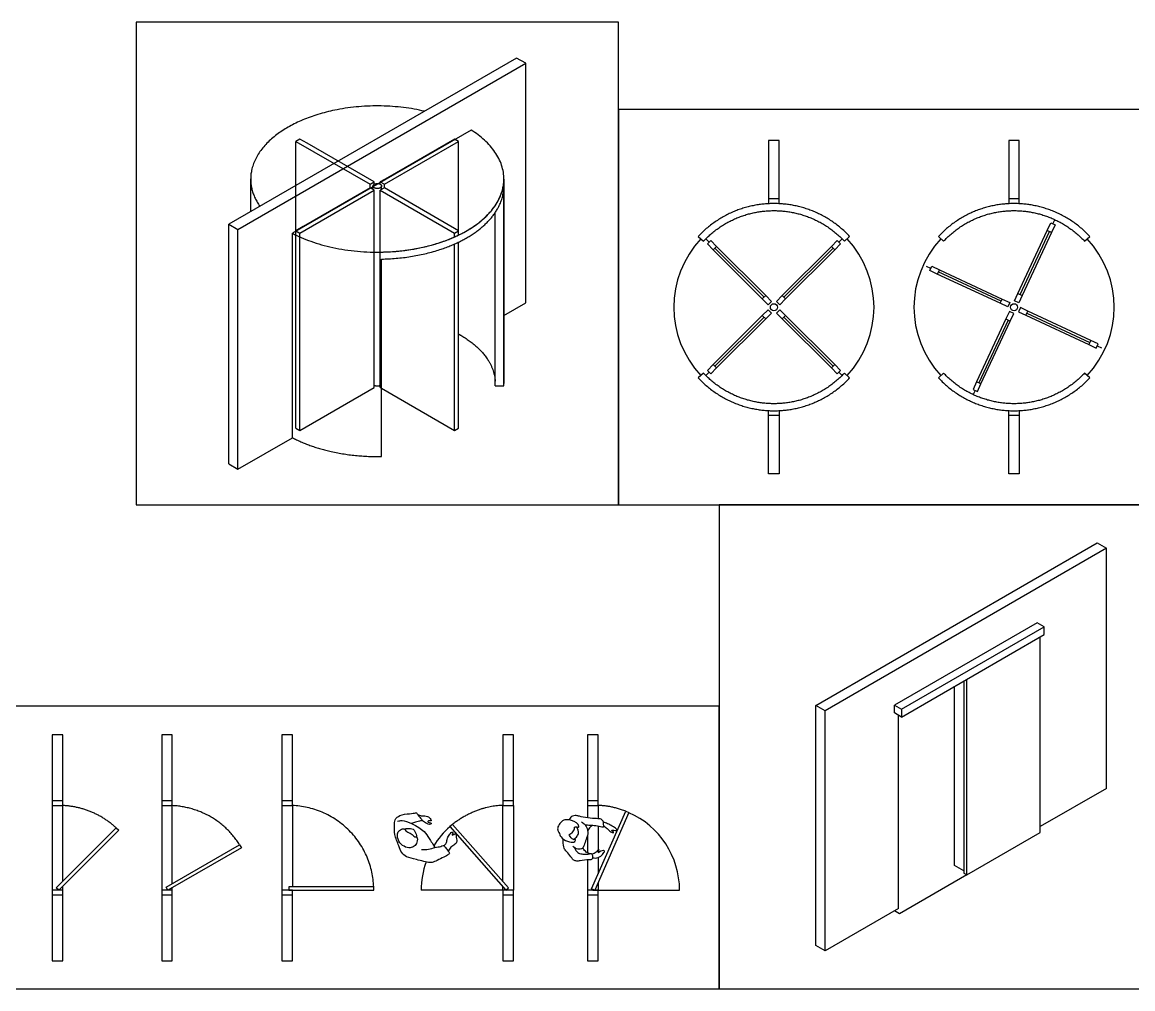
# Model space of a CAD drawing. Header units: millimetres. Extents: x 0.1 to 35.7, y -0.3 to 32.7.
# Drawn here: x 15.58 to 27.56, y 0.1 to 10.53 of the extents above; entities that cross this region are included whole.
import ezdxf

# ---------------------------------------------------------------- set-up
doc = ezdxf.new("R2010")
doc.units = ezdxf.units.MM
for name, color, linetype, true_color in [('AG-ANIMALS', 7, 'Continuous', 0x66ccff), ('AG-BUILDINGS', 7, 'Continuous', 0x66ccff), ('AG-DASH', 7, 'Continuous', 0xccff66), ('AG-DIAGRAM', 7, 'Continuous', 0xfecc66), ('AG-DOORS', 7, 'Continuous', 0x66ccff), ('AG-PEOPLE', 7, 'Continuous', 0xfb0207), ('AG-WALLS', 7, 'Continuous', 0x6666ff), ('X-VPRT', 6, 'Continuous', 0xff00ff)]:
    doc.layers.add(name, color=color, linetype=linetype, true_color=true_color)

msp = doc.modelspace()

# ---------------------------------------------------------------- linework, layer by layer
at = {"layer": 'AG-ANIMALS'}
for centre in [(15.964, 1.15), (17.145, 1.15)]:
    msp.add_arc(centre, 0.929, 93.912, 93.9797, dxfattribs=at)
at = {"layer": 'AG-BUILDINGS'}
for p, q in [((20.285, 6.148), (20.285, 8.155)), ((20.242, 6.123), (20.242, 8.134)), ((19.453, 6.578), (20.242, 6.123)), ((20.242, 6.123), (20.285, 6.148))]:
    msp.add_line(p, q, dxfattribs=at)
for points in [[(25.062, 3.117), (26.602, 4.006), (26.527, 4.049), (24.987, 3.16)], [(25.062, 3.031), (26.602, 3.92), (26.602, 4.006)]]:
    msp.add_lwpolyline(points, dxfattribs=at)
msp.add_lwpolyline([(24.987, 3.16), (25.062, 3.117), (25.062, 3.031), (24.987, 3.075)], close=True, dxfattribs=at)
at = {"layer": 'AG-DASH'}
for p, q in [((15.9, 2.077), (15.9, 1.163)), ((16.014, 1.261), (16.014, 2.077)), ((17.081, 2.077), (17.081, 1.163)), ((17.195, 1.235), (17.195, 2.077)), ((20.763, 1.257), (20.763, 2.077)), ((20.877, 2.077), (20.877, 1.163)), ((16.014, 1.163), (16.014, 1.207)), ((20.763, 1.163), (20.763, 1.2)), ((17.195, 1.163), (17.195, 1.191))]:
    msp.add_line(p, q, dxfattribs=at)
for points in [[(18.376, 2.077), (18.376, 1.163)], [(18.491, 2.077), (18.491, 1.201)], [(21.677, 2.077), (21.677, 1.944)], [(21.791, 2.077), (21.791, 1.935)], [(21.791, 1.856), (21.791, 1.6)], [(21.677, 1.761), (21.677, 1.566)], [(21.677, 1.49), (21.677, 1.163)], [(21.791, 1.517), (21.791, 1.341)], [(21.791, 1.246), (21.791, 1.163)]]:
    msp.add_lwpolyline(points, dxfattribs=at)
at = {"layer": 'AG-DIAGRAM'}
for p, q in [((18.573, 9.266), (18.529, 9.24)), ((18.529, 8.277), (18.529, 9.24)), ((18.529, 9.24), (19.331, 8.778)), ((18.65, 9.221), (18.573, 9.266)), ((19.484, 8.778), (20.285, 9.24)), ((20.242, 9.266), (19.517, 8.847)), ((20.285, 9.24), (20.242, 9.266)), ((20.285, 8.277), (20.285, 9.24)), ((19.375, 8.803), (18.65, 9.221)), ((19.331, 8.778), (19.375, 8.803)), ((19.331, 8.74), (19.331, 8.778)), ((19.361, 8.722), (19.361, 8.756)), ((19.375, 8.778), (19.375, 8.803)), ((19.517, 8.847), (19.44, 8.803)), ((19.44, 8.778), (19.44, 8.803)), ((19.44, 8.803), (19.484, 8.778)), ((19.454, 8.722), (19.454, 8.756)), ((19.484, 8.74), (19.484, 8.778)), ((18.573, 8.252), (19.375, 8.714)), ((19.331, 8.74), (18.606, 8.322)), ((19.375, 8.714), (19.331, 8.74)), ((19.375, 6.585), (19.375, 8.714)), ((19.484, 8.74), (19.44, 8.714)), ((19.44, 6.585), (19.44, 8.714)), ((19.44, 8.714), (20.242, 8.252)), ((20.285, 8.277), (19.484, 8.74)), ((18.606, 8.322), (18.529, 8.277)), ((18.529, 6.148), (18.529, 8.277)), ((18.529, 8.277), (18.573, 8.252)), ((20.242, 8.252), (20.285, 8.277)), ((20.285, 8.231), (20.285, 8.277)), ((18.573, 6.123), (18.573, 8.252)), ((20.242, 8.21), (20.242, 8.252)), ((18.573, 6.123), (19.375, 6.585)), ((19.44, 6.585), (19.453, 6.578)), ((18.529, 6.148), (18.573, 6.123))]:
    msp.add_line(p, q, dxfattribs=at)
for points in [[(25.768, 1.328), (25.042, 0.909), (24.987, 0.941)], [(20.795, 1.163), (19.881, 1.163)], [(21.734, 1.163), (22.67, 1.163)]]:
    msp.add_lwpolyline(points, dxfattribs=at)
for centre, radius, start, end in [((23.687, 7.452), 1.08, 136.9272, 223.0728), ((23.687, 7.452), 1.08, 316.9272, 43.0728), ((26.278, 7.452), 1.08, 136.9272, 223.0728), ((26.278, 7.452), 1.08, 136.9272, 223.0728), ((26.278, 7.452), 1.08, 316.9272, 43.0728), ((26.278, 7.452), 1.08, 316.9272, 43.0728), ((21.755, 1.163), 0.914, 0, 66.2909), ((20.795, 1.163), 0.914, 131.3756, 148.2753), ((20.795, 1.163), 0.914, 160.465, 180)]:
    msp.add_arc(centre, radius, start, end, dxfattribs=at)
for points, weights, knots in [([(19.407, 8.786), (19.361, 8.786), (19.361, 8.759), (19.361, 8.732), (19.407, 8.732), (19.454, 8.732), (19.454, 8.759), (19.454, 8.786), (19.407, 8.786)], [1, 0.707106781187, 1, 0.707106781187, 1, 0.707106781187, 1, 0.707106781187, 1], [0, 0, 0, 0.1963495, 0.1963495, 0.3926991, 0.3926991, 0.5890486, 0.5890486, 0.7853982, 0.7853982, 0.7853982]), ([(19.375, 6.611), (19.39, 6.603), (19.407, 6.603), (19.425, 6.603), (19.44, 6.611)], [1, 0.968217274939, 1, 0.968217274939, 1], [0, 0, 0, 0.0918559, 0.0918559, 0.1837119, 0.1837119, 0.1837119])]:
    msp.add_rational_spline(points, weights, degree=2, knots=knots, dxfattribs=at)
for points, weights in [([(16.59, 1.836), (16.347, 2.06), (16.014, 2.077)], [1, 0.929550535928, 0.978245715991]), ([(17.921, 1.654), (17.673, 2.055), (17.183, 2.077)], [0.880160520998, 0.83810571486, 1]), ([(19.369, 1.201), (19.334, 2.038), (18.491, 2.077)], [1, 0.742977432292, 1]), ([(20.763, 2.077), (20.486, 2.077), (20.219, 1.874)], [1, 0.947410178036, 1]), ([(22.088, 2.016), (21.927, 2.077), (21.791, 2.077)], [1, 0.982740352285, 1])]:
    msp.add_rational_spline(points, weights, degree=2, dxfattribs=at)
at = {"layer": 'AG-DOORS'}
for p, q in [((26.32, 7.601), (26.636, 8.28)), ((26.32, 7.601), (26.636, 8.28)), ((26.682, 8.259), (26.366, 7.58)), ((26.682, 8.259), (26.366, 7.58)), ((23.562, 7.542), (23.032, 8.072)), ((23.068, 8.108), (23.598, 7.578)), ((23.777, 7.578), (24.307, 8.108)), ((24.343, 8.072), (23.813, 7.542)), ((26.129, 7.494), (25.45, 7.81)), ((26.129, 7.494), (25.45, 7.81)), ((25.472, 7.856), (26.151, 7.54)), ((25.472, 7.856), (26.151, 7.54)), ((23.562, 7.363), (23.032, 6.833)), ((23.068, 6.797), (23.598, 7.327)), ((23.777, 7.327), (24.307, 6.797)), ((24.343, 6.833), (23.813, 7.363)), ((26.191, 7.325), (25.874, 6.646)), ((26.191, 7.325), (25.874, 6.646)), ((26.406, 7.365), (27.085, 7.048)), ((26.406, 7.365), (27.085, 7.048)), ((27.106, 7.094), (26.427, 7.411)), ((27.106, 7.094), (26.427, 7.411)), ((25.92, 6.624), (26.237, 7.303)), ((25.92, 6.624), (26.237, 7.303))]:
    msp.add_line(p, q, dxfattribs=at)
for points in [[(26.697, 8.35), (26.718, 8.396)], [(26.697, 8.35), (26.718, 8.396)], [(26.343, 7.59), (26.659, 8.27)], [(26.343, 7.59), (26.659, 8.27)], [(22.987, 8.153), (22.951, 8.189)], [(24.388, 8.153), (24.424, 8.189)], [(23.58, 7.56), (23.05, 8.09)], [(23.795, 7.56), (24.325, 8.09)], [(25.38, 7.871), (25.334, 7.892)], [(25.38, 7.871), (25.334, 7.892)], [(26.14, 7.517), (25.461, 7.833)], [(26.14, 7.517), (25.461, 7.833)], [(23.58, 7.345), (23.05, 6.815)], [(23.795, 7.345), (24.325, 6.815)], [(26.214, 7.314), (25.897, 6.635)], [(26.214, 7.314), (25.897, 6.635)], [(26.416, 7.388), (27.095, 7.071)], [(26.416, 7.388), (27.095, 7.071)], [(27.176, 7.034), (27.222, 7.012)], [(27.176, 7.034), (27.222, 7.012)], [(22.987, 6.752), (22.951, 6.716)], [(24.388, 6.752), (24.424, 6.716)], [(25.86, 6.555), (25.838, 6.509)], [(25.86, 6.555), (25.838, 6.509)], [(25.768, 1.328), (26.56, 1.786), (26.56, 3.896)], [(25.735, 3.42), (25.735, 1.347), (25.768, 1.328), (25.768, 3.439)]]:
    msp.add_lwpolyline(points, dxfattribs=at)
for points in [[(26.682, 8.259), (26.636, 8.28), (26.674, 8.361), (26.72, 8.339)], [(26.682, 8.259), (26.636, 8.28), (26.674, 8.361), (26.72, 8.339)], [(23.068, 8.108), (23.032, 8.072), (22.969, 8.135), (23.005, 8.171)], [(24.343, 8.072), (24.307, 8.108), (24.37, 8.171), (24.406, 8.135)], [(25.472, 7.856), (25.45, 7.81), (25.37, 7.848), (25.391, 7.894)], [(25.472, 7.856), (25.45, 7.81), (25.37, 7.848), (25.391, 7.894)], [(23.661, 7.515), (23.625, 7.479), (23.562, 7.542), (23.598, 7.578)], [(23.75, 7.479), (23.714, 7.515), (23.777, 7.578), (23.813, 7.542)], [(26.328, 7.499), (26.282, 7.521), (26.32, 7.601), (26.366, 7.58)], [(26.328, 7.499), (26.282, 7.521), (26.32, 7.601), (26.366, 7.58)], [(26.231, 7.502), (26.21, 7.456), (26.129, 7.494), (26.151, 7.54)], [(26.231, 7.502), (26.21, 7.456), (26.129, 7.494), (26.151, 7.54)], [(26.347, 7.449), (26.325, 7.402), (26.406, 7.365), (26.427, 7.411)], [(26.347, 7.449), (26.325, 7.402), (26.406, 7.365), (26.427, 7.411)], [(23.661, 7.389), (23.625, 7.425), (23.562, 7.363), (23.598, 7.327)], [(23.75, 7.425), (23.714, 7.389), (23.777, 7.327), (23.813, 7.363)], [(26.274, 7.384), (26.228, 7.406), (26.191, 7.325), (26.237, 7.303)], [(26.274, 7.384), (26.228, 7.406), (26.191, 7.325), (26.237, 7.303)], [(27.106, 7.094), (27.085, 7.048), (27.165, 7.011), (27.187, 7.057)], [(27.106, 7.094), (27.085, 7.048), (27.165, 7.011), (27.187, 7.057)], [(23.068, 6.797), (23.032, 6.833), (22.969, 6.77), (23.005, 6.734)], [(24.343, 6.833), (24.307, 6.797), (24.37, 6.734), (24.406, 6.77)], [(25.92, 6.624), (25.874, 6.646), (25.837, 6.565), (25.883, 6.544)], [(25.92, 6.624), (25.874, 6.646), (25.837, 6.565), (25.883, 6.544)], [(21.755, 1.163), (21.72, 1.178), (22.088, 2.016), (22.123, 2)], [(15.97, 1.163), (15.944, 1.19), (16.59, 1.837), (16.617, 1.81)], [(20.795, 1.163), (20.824, 1.188), (20.219, 1.874), (20.191, 1.849)], [(17.148, 1.163), (17.129, 1.196), (17.922, 1.654), (17.941, 1.621)], [(18.454, 1.201), (18.454, 1.163), (19.369, 1.163), (19.369, 1.201)]]:
    msp.add_lwpolyline(points, close=True, dxfattribs=at)
for centre in [(23.687, 7.452), (26.278, 7.452), (26.278, 7.452)]:
    msp.add_circle(centre, 0.0381, dxfattribs=at)
at = {"layer": 'AG-PEOPLE'}
for points, knots in [([(19.886, 1.604), (19.911, 1.602), (19.962, 1.602), (20.027, 1.626), (20.09, 1.633), (20.116, 1.648), (20.135, 1.639), (20.154, 1.604), (20.188, 1.572), (20.183, 1.554), (20.152, 1.533), (20.02, 1.468), (19.976, 1.455), (19.828, 1.496), (19.724, 1.517), (19.664, 1.566), (19.641, 1.644), (19.589, 1.764), (19.592, 1.857), (19.592, 1.928), (19.65, 1.978), (19.75, 1.988), (19.818, 1.996), (19.828, 1.999), (19.832, 1.996), (19.84, 1.985), (19.851, 1.965), (19.896, 1.918), (19.871, 1.908), (19.817, 1.9), (19.79, 1.889), (19.776, 1.884)], [0, 0, 0, 0, 0.551561, 1.090166, 1.597001, 1.928483, 2.189784, 2.598334, 3.026222, 3.257867, 3.63969, 4.40756, 4.863424, 5.635716, 6.312444, 6.838218, 7.410065, 8.140405, 8.760198, 9.273829, 9.797667, 10.454869, 10.97086, 11.157, 11.304192, 11.304192, 11.70185, 12.153773, 12.409182, 12.89, 13.324016, 13.324016, 13.324016, 13.324016]), ([(19.843, 1.979), (19.856, 1.973), (19.881, 1.964), (19.92, 1.967), (19.95, 1.961), (19.97, 1.95), (20.001, 1.904), (19.968, 1.914), (19.949, 1.908), (19.957, 1.893), (19.98, 1.894), (19.995, 1.884), (19.979, 1.871), (19.955, 1.874), (19.904, 1.903), (19.896, 1.914), (19.886, 1.917)], [0.007481, 0.007481, 0.007481, 0.007481, 0.414607, 0.823964, 1.175748, 1.506008, 1.912176, 2.208976, 2.476681, 2.688938, 3.006029, 3.233652, 3.476397, 3.800761, 4.298152, 4.569725, 4.569725, 4.569725, 4.569725]), ([(21.544, 1.699), (21.541, 1.692), (21.528, 1.674), (21.457, 1.688), (21.383, 1.73), (21.371, 1.785), (21.349, 1.813), (21.358, 1.862), (21.396, 1.909), (21.445, 1.933), (21.56, 1.902), (21.585, 1.856), (21.58, 1.838), (21.557, 1.849), (21.532, 1.845), (21.538, 1.825), (21.525, 1.802), (21.512, 1.78), (21.482, 1.77), (21.474, 1.751), (21.521, 1.701), (21.552, 1.714), (21.547, 1.703), (21.544, 1.699)], [0, 0, 0, 0, 0.342372, 0.91264, 1.555339, 2.058369, 2.454045, 2.925786, 3.458111, 3.962906, 4.709779, 5.183916, 5.418369, 5.74523, 6.063293, 6.337648, 6.688877, 7.048357, 7.425363, 7.698027, 8.247197, 8.573935, 8.799275, 8.799275, 8.799275, 8.799275]), ([(21.649, 1.87), (21.658, 1.869), (21.678, 1.867), (21.734, 1.865), (21.797, 1.857), (21.853, 1.842), (21.849, 1.862), (21.85, 1.902), (21.839, 1.915), (21.822, 1.936), (21.767, 1.934), (21.682, 1.941), (21.588, 1.96), (21.557, 1.971), (21.499, 1.964), (21.482, 1.935), (21.477, 1.921)], [0, 0, 0, 0, 0.369068, 0.883745, 1.477738, 1.949153, 2.193738, 2.601043, 2.932249, 3.267512, 3.761969, 4.431195, 5.107951, 5.517014, 6.023563, 6.467897, 6.467897, 6.467897, 6.467897]), ([(19.691, 1.827), (19.679, 1.828), (19.643, 1.809), (19.621, 1.772), (19.63, 1.687), (19.693, 1.632), (19.761, 1.615), (19.809, 1.636), (19.841, 1.675), (19.842, 1.744), (19.81, 1.734), (19.795, 1.756), (19.775, 1.773), (19.751, 1.783), (19.723, 1.792), (19.711, 1.817), (19.7, 1.827), (19.691, 1.827)], [0, 0, 0, 0, 0.442375, 0.854978, 1.42031, 1.994622, 2.514709, 2.954934, 3.415209, 3.884148, 4.178591, 4.489726, 4.818737, 5.146189, 5.484262, 5.809344, 6.10689, 6.10689, 6.10689, 6.10689]), ([(19.627, 1.908), (19.642, 1.912), (19.675, 1.922), (19.78, 1.886), (19.854, 1.839), (19.919, 1.799), (19.967, 1.72), (20.01, 1.657), (20.03, 1.623)], [0, 0, 0, 0, 0.441368, 1.09959, 1.712435, 2.25474, 2.861083, 3.552811, 3.552811, 3.552811, 3.552811]), ([(19.704, 1.822), (19.709, 1.825), (19.72, 1.833), (19.766, 1.828), (19.797, 1.828), (19.832, 1.769), (19.83, 1.748), (19.829, 1.737)], [0, 0, 0, 0, 0.27058, 0.695321, 1.047947, 1.546662, 1.909691, 1.909691, 1.909691, 1.909691]), ([(21.609, 1.9), (21.624, 1.893), (21.655, 1.875), (21.69, 1.783), (21.665, 1.729), (21.644, 1.664), (21.626, 1.608), (21.569, 1.6), (21.531, 1.622), (21.517, 1.638)], [0, 0, 0, 0, 0.500627, 1.158618, 1.696551, 2.276049, 2.785991, 3.272329, 3.828395, 3.828395, 3.828395, 3.828395]), ([(21.521, 1.712), (21.534, 1.718), (21.557, 1.735), (21.586, 1.775), (21.573, 1.826), (21.559, 1.846)], [0, 0, 0, 0, 0.453861, 0.925549, 1.515879, 1.515879, 1.515879, 1.515879]), ([(21.724, 1.864), (21.717, 1.858), (21.704, 1.845), (21.685, 1.817), (21.678, 1.802)], [0, 0, 0, 0, 0.368325, 0.8612008, 0.8612008, 0.8612008, 0.8612008]), ([(21.85, 1.857), (21.863, 1.848), (21.889, 1.831), (21.924, 1.791), (21.951, 1.779), (21.959, 1.794), (21.943, 1.803), (21.934, 1.816), (21.96, 1.809), (21.986, 1.804), (21.997, 1.818), (21.965, 1.842), (21.919, 1.869), (21.87, 1.889), (21.855, 1.896), (21.848, 1.899)], [0, 0, 0, 0, 0.480778, 0.996945, 1.340163, 1.552677, 1.852404, 2.054379, 2.36886, 2.734104, 2.957041, 3.361015, 3.893014, 4.382542, 4.720476, 4.720476, 4.720476, 4.720476]), ([(20.126, 1.643), (20.137, 1.649), (20.155, 1.669), (20.155, 1.689), (20.166, 1.739), (20.194, 1.775), (20.211, 1.792), (20.229, 1.786), (20.215, 1.766), (20.213, 1.753), (20.234, 1.766), (20.252, 1.78), (20.258, 1.751), (20.26, 1.718), (20.271, 1.688), (20.243, 1.653), (20.198, 1.631), (20.181, 1.6), (20.175, 1.584)], [0, 0, 0, 0, 0.384949, 0.673169, 1.122954, 1.565245, 1.861586, 2.070742, 2.365142, 2.544816, 2.830388, 3.100465, 3.39696, 3.774983, 4.120649, 4.523446, 4.973275, 5.430515, 5.430515, 5.430515, 5.430515]), ([(21.534, 1.623), (21.538, 1.612), (21.549, 1.592), (21.578, 1.557), (21.626, 1.554), (21.668, 1.547), (21.715, 1.563), (21.725, 1.554), (21.733, 1.519), (21.725, 1.497), (21.712, 1.489), (21.687, 1.493), (21.596, 1.481), (21.561, 1.476), (21.523, 1.484), (21.505, 1.514), (21.464, 1.567), (21.425, 1.605), (21.42, 1.631), (21.41, 1.687), (21.412, 1.717)], [0, 0, 0, 0, 0.414134, 0.867402, 1.336239, 1.808375, 2.278092, 2.50705, 2.915185, 3.248399, 3.491734, 3.839784, 4.506477, 4.941807, 5.347722, 5.747239, 6.330034, 6.834883, 7.18815, 7.832279, 7.832279, 7.832279, 7.832279]), ([(21.699, 1.557), (21.682, 1.563), (21.65, 1.58), (21.632, 1.607), (21.626, 1.621)], [0, 0, 0, 0, 0.5084577, 0.984339, 0.984339, 0.984339, 0.984339]), ([(21.729, 1.512), (21.747, 1.512), (21.759, 1.507), (21.821, 1.524), (21.851, 1.566), (21.864, 1.589), (21.832, 1.596), (21.785, 1.556), (21.797, 1.585), (21.802, 1.597), (21.792, 1.608), (21.772, 1.568), (21.746, 1.562), (21.751, 1.56), (21.733, 1.556), (21.723, 1.553)], [0, 0, 0, 0, 0.511373, 1.135882, 1.635389, 1.935571, 2.281574, 2.751618, 3.029201, 3.293293, 3.47582, 3.900852, 4.271909, 4.695709, 5.070965, 5.070965, 5.070965, 5.070965])]:
    msp.add_open_spline(points, degree=3, knots=knots, dxfattribs=at)
at = {"layer": 'AG-WALLS'}
for p, q in [((20.911, 10.14), (17.805, 8.347)), ((17.904, 8.29), (21.01, 10.083)), ((21.01, 10.083), (20.911, 10.14)), ((21.01, 7.498), (21.01, 10.083)), ((20.421, 9.363), (18.492, 8.249)), ((18.042, 8.759), (18.042, 8.835)), ((18.042, 8.483), (18.042, 8.759)), ((20.773, 8.834), (20.773, 8.759)), ((20.773, 8.759), (20.773, 6.63)), ((20.772, 6.603), (20.772, 8.732)), ((20.679, 6.605), (20.679, 8.472)), ((17.805, 8.347), (17.904, 8.29)), ((17.805, 5.762), (17.805, 8.347)), ((17.904, 5.705), (17.904, 8.29)), ((18.492, 8.173), (18.492, 8.249)), ((18.492, 6.044), (18.492, 8.173)), ((19.453, 5.842), (19.453, 7.971)), ((20.772, 7.361), (21.01, 7.498)), ((20.679, 6.605), (20.772, 6.603)), ((17.904, 5.705), (18.492, 6.044)), ((17.805, 5.762), (17.904, 5.705)), ((24.14, 3.157), (27.176, 4.91)), ((27.275, 4.853), (24.239, 3.1)), ((27.176, 4.91), (27.275, 4.853)), ((27.275, 2.262), (27.275, 4.853)), ((25.636, 1.43), (25.636, 3.363)), ((24.14, 0.566), (24.14, 3.157)), ((24.239, 3.1), (24.14, 3.157)), ((24.239, 0.509), (24.239, 3.1)), ((25.031, 0.966), (25.031, 3.049)), ((27.275, 2.262), (26.56, 1.849)), ((25.735, 1.373), (25.636, 1.43)), ((25.031, 0.966), (24.239, 0.509)), ((24.239, 0.509), (24.14, 0.566))]:
    msp.add_line(p, q, dxfattribs=at)
for points in [[(23.745, 8.568), (23.745, 9.249), (23.63, 9.249), (23.63, 8.568)], [(26.335, 8.568), (26.335, 9.249), (26.221, 9.249), (26.221, 8.568)], [(26.335, 8.568), (26.335, 9.249), (26.221, 9.249), (26.221, 8.568)], [(23.745, 8.568), (23.745, 8.621), (23.63, 8.621), (23.63, 8.568)], [(26.335, 8.568), (26.335, 8.621), (26.221, 8.621), (26.221, 8.568)], [(26.335, 8.568), (26.335, 8.621), (26.221, 8.621), (26.221, 8.568)], [(22.871, 8.216), (22.927, 8.164)], [(24.448, 8.164), (24.504, 8.216)], [(25.462, 8.216), (25.518, 8.164)], [(25.462, 8.216), (25.518, 8.164)], [(27.039, 8.164), (27.095, 8.216)], [(27.039, 8.164), (27.095, 8.216)], [(22.927, 6.741), (22.871, 6.689)], [(24.504, 6.689), (24.448, 6.741)], [(25.518, 6.741), (25.462, 6.689)], [(25.518, 6.741), (25.462, 6.689)], [(27.095, 6.689), (27.039, 6.741)], [(27.095, 6.689), (27.039, 6.741)], [(23.745, 6.336), (23.745, 6.284), (23.63, 6.284), (23.63, 6.336)], [(23.745, 6.336), (23.745, 5.655), (23.63, 5.655), (23.63, 6.336)], [(26.335, 6.336), (26.335, 5.655), (26.221, 5.655), (26.221, 6.336)], [(26.335, 6.336), (26.335, 6.284), (26.221, 6.284), (26.221, 6.336)], [(26.335, 6.336), (26.335, 5.655), (26.221, 5.655), (26.221, 6.336)], [(26.335, 6.336), (26.335, 6.284), (26.221, 6.284), (26.221, 6.336)]]:
    msp.add_lwpolyline(points, dxfattribs=at)
for points in [[(15.9, 2.077), (16.014, 2.077), (16.014, 2.839), (15.9, 2.839)], [(17.081, 2.077), (17.195, 2.077), (17.195, 2.839), (17.081, 2.839)], [(18.376, 2.077), (18.491, 2.077), (18.491, 2.839), (18.376, 2.839)], [(20.763, 2.077), (20.877, 2.077), (20.877, 2.839), (20.763, 2.839)], [(21.677, 2.077), (21.791, 2.077), (21.791, 2.839), (21.677, 2.839)], [(15.9, 2.128), (15.9, 2.077), (16.014, 2.077), (16.014, 2.128)], [(17.081, 2.128), (17.081, 2.077), (17.195, 2.077), (17.195, 2.128)], [(18.376, 2.128), (18.376, 2.077), (18.491, 2.077), (18.491, 2.128)], [(20.763, 2.128), (20.763, 2.077), (20.877, 2.077), (20.877, 2.128)], [(21.677, 2.128), (21.677, 2.077), (21.791, 2.077), (21.791, 2.128)], [(15.9, 0.401), (16.014, 0.401), (16.014, 1.163), (15.9, 1.163)], [(15.9, 1.163), (15.9, 1.112), (16.014, 1.112), (16.014, 1.163)], [(17.081, 1.163), (17.081, 1.112), (17.195, 1.112), (17.195, 1.163)], [(17.081, 0.401), (17.195, 0.401), (17.195, 1.163), (17.081, 1.163)], [(18.376, 1.163), (18.376, 1.112), (18.491, 1.112), (18.491, 1.163)], [(18.376, 0.401), (18.491, 0.401), (18.491, 1.163), (18.376, 1.163)], [(20.763, 1.163), (20.763, 1.112), (20.877, 1.112), (20.877, 1.163)], [(20.763, 0.401), (20.877, 0.401), (20.877, 1.163), (20.763, 1.163)], [(21.677, 1.163), (21.677, 1.112), (21.791, 1.112), (21.791, 1.163)], [(21.677, 0.401), (21.791, 0.401), (21.791, 1.163), (21.677, 1.163)]]:
    msp.add_lwpolyline(points, close=True, dxfattribs=at)
msp.add_arc((20.318, 6.63), 0.456, 356.6633, 359.9993, dxfattribs=at)
for points, weights, knots in [([(19.917, 9.566), (19.08, 9.761), (18.442, 9.392), (17.803, 9.024), (18.14, 8.54)], [0.899416194833, 0.791210536003, 1, 0.79121053588, 0.899416194961], [0.0526321, 0.0526321, 0.0526321, 0.1963495, 0.1963495, 0.340067, 0.340067, 0.340067]), ([(18.492, 8.249), (19.456, 7.747), (20.373, 8.277), (21.291, 8.807), (20.421, 9.363)], [1, 0.724960813988, 1, 0.724960813988, 1], [0.399729, 0.399729, 0.399729, 0.5890486, 0.5890486, 0.7783682, 0.7783682, 0.7783682]), ([(19.453, 8.047), (19.992, 8.057), (20.373, 8.277), (20.754, 8.497), (20.772, 8.808)], [1, 0.930184601835, 1, 0.93018460182, 1], [0.4948604, 0.4948604, 0.4948604, 0.5890486, 0.5890486, 0.6832369, 0.6832369, 0.6832369]), ([(19.453, 7.971), (19.992, 7.981), (20.373, 8.201), (20.754, 8.421), (20.772, 8.732)], [1, 0.930184601835, 1, 0.93018460182, 1], [0.4948604, 0.4948604, 0.4948604, 0.5890486, 0.5890486, 0.6832369, 0.6832369, 0.6832369]), ([(24.448, 6.741), (24.139, 6.411), (23.687, 6.411), (23.235, 6.411), (22.927, 6.741)], [0.853794864004, 0.847606714025, 1, 0.847606714025, 0.853794864004], [-13.526184, -13.526184, -13.526184, -10.733775, -10.733775, -7.941366, -7.941366, -7.941366]), ([(27.039, 6.741), (26.73, 6.411), (26.278, 6.411), (25.826, 6.411), (25.518, 6.741)], [0.853794864004, 0.847606714025, 1, 0.847606714025, 0.853794864004], [-13.526184, -13.526184, -13.526184, -10.733775, -10.733775, -7.941366, -7.941366, -7.941366]), ([(27.039, 6.741), (26.73, 6.411), (26.278, 6.411), (25.826, 6.411), (25.518, 6.741)], [0.853794864004, 0.847606714025, 1, 0.847606714025, 0.853794864004], [-13.526184, -13.526184, -13.526184, -10.733775, -10.733775, -7.941366, -7.941366, -7.941366]), ([(22.871, 6.689), (23.202, 6.335), (23.687, 6.335), (24.173, 6.335), (24.504, 6.689)], [0.853794864004, 0.847606714025, 1, 0.84760671401, 0.853794864005], [7.941366, 7.941366, 7.941366, 10.733775, 10.733775, 13.526184, 13.526184, 13.526184]), ([(25.462, 6.689), (25.793, 6.335), (26.278, 6.335), (26.763, 6.335), (27.095, 6.689)], [0.853794864004, 0.847606714025, 1, 0.84760671401, 0.853794864005], [7.941366, 7.941366, 7.941366, 10.733775, 10.733775, 13.526184, 13.526184, 13.526184]), ([(25.462, 6.689), (25.793, 6.335), (26.278, 6.335), (26.763, 6.335), (27.095, 6.689)], [0.853794864004, 0.847606714025, 1, 0.84760671401, 0.853794864005], [7.941366, 7.941366, 7.941366, 10.733775, 10.733775, 13.526184, 13.526184, 13.526184])]:
    msp.add_rational_spline(points, weights, degree=2, knots=knots, dxfattribs=at)
for points, weights in [([(23.687, 8.57), (23.202, 8.57), (22.871, 8.216)], [1, 0.847606714025, 0.853794864004]), ([(24.504, 8.216), (24.173, 8.57), (23.687, 8.57)], [0.853794864004, 0.847606714025, 1]), ([(26.278, 8.57), (25.793, 8.57), (25.462, 8.216)], [1, 0.847606714025, 0.853794864004]), ([(26.278, 8.57), (25.793, 8.57), (25.462, 8.216)], [1, 0.847606714025, 0.853794864004]), ([(27.095, 8.216), (26.763, 8.57), (26.278, 8.57)], [0.853794864004, 0.847606714025, 1]), ([(27.095, 8.216), (26.763, 8.57), (26.278, 8.57)], [0.853794864004, 0.847606714025, 1]), ([(22.927, 8.164), (23.235, 8.494), (23.687, 8.494)], [0.853794864004, 0.847606714025, 1]), ([(23.687, 8.494), (24.139, 8.494), (24.448, 8.164)], [1, 0.847606714025, 0.853794864004]), ([(25.518, 8.164), (25.826, 8.494), (26.278, 8.494)], [0.853794864004, 0.847606714025, 1]), ([(25.518, 8.164), (25.826, 8.494), (26.278, 8.494)], [0.853794864004, 0.847606714025, 1]), ([(26.278, 8.494), (26.73, 8.494), (27.039, 8.164)], [1, 0.847606714025, 0.853794864004]), ([(26.278, 8.494), (26.73, 8.494), (27.039, 8.164)], [1, 0.847606714025, 0.853794864004]), ([(20.285, 7.162), (20.297, 7.156), (20.307, 7.149)], [0.995157737871, 0.997503493663, 1]), ([(20.307, 7.149), (20.663, 6.944), (20.679, 6.654)], [1, 0.924252513567, 0.987286022683]), ([(20.773, 6.64), (20.773, 6.648), (20.772, 6.656)], [0.991468374013, 0.989764394505, 0.988164596858]), ([(18.492, 6.044), (18.902, 5.831), (19.453, 5.842)], [1, 0.927196791559, 1])]:
    msp.add_rational_spline(points, weights, degree=2, dxfattribs=at)
at = {"layer": 'X-VPRT'}
for points in [[(16.804, 10.526), (16.804, 5.319), (22.011, 5.319), (22.011, 10.526)], [(22.011, 9.586), (22.011, 5.319), (35.727, 5.319), (35.727, 9.586)], [(23.098, 5.319), (23.098, 0.1), (28.317, 0.1), (28.317, 5.319)], [(13.313, 3.148), (13.313, 0.1), (23.098, 0.1), (23.098, 3.148)]]:
    msp.add_lwpolyline(points, close=True, dxfattribs=at)

doc.saveas('drawing.dxf')
